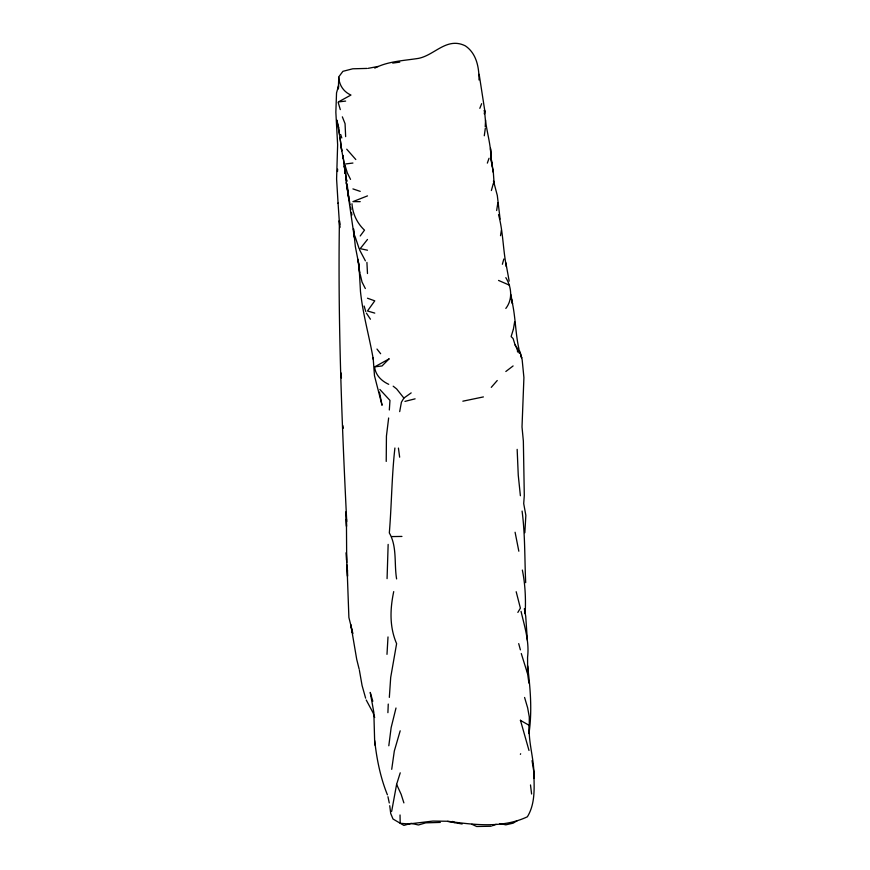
<?xml version="1.0" encoding="UTF-8"?>
<svg xmlns="http://www.w3.org/2000/svg" width="870" height="870" viewBox="0 0 870 870"><rect width="100%" height="100%" fill="white"/><g stroke="black" fill="none" stroke-linecap="round" stroke-linejoin="round"><path stroke-width="1.3" d="M346.978 565.032L348.892 617.504L352.926 633.567M386.226 461.426L386.432 436.087L388.651 417.991M479.022 79.964C479.098 67.414 476.532 53.407 465.309 45.849C446.778 36.66 434.793 55.191 418.448 58.388C403.952 60.661 387.998 61.237 374.774 68.11M367.01 68.425L352.752 68.795L342.91 71.329L338.767 76.875L338.365 88.925L338.582 85.641L336.538 92.862L335.853 112.186L337.636 144.79L336.592 179.013L338.082 203.373M387.9 712.682L388.259 704.069M525.687 582.682C524.588 558.888 525.197 534.735 522.087 511.06M337.527 171.499L337.636 169.161M387.074 578.637L388.15 544.392M386.987 654.349L388.009 636.949M485.232 126.824L485.558 120.049M389.325 409.987L389.967 400.417L379.853 389.445M388.814 745.775L391.141 727.625L396.002 708.006M484.383 114.09L484.721 110.305L479.163 74.32M394.904 448.006C391.717 476.271 391.652 504.665 389.325 532.918C397.285 546.817 394.023 563.706 396.611 578.931M484.514 113.85L484.721 110.305L483.981 110.827L484.797 111.197C484.96 126.683 490.658 141.342 490.908 156.763L490.528 148.139M524.838 532.734L525.85 515.334L523.707 503.589L524.295 495.519L523.359 441.101L522.011 426.942L523.914 377.602L522.163 359.778L520.39 353.242L515.116 344.977L513.104 338.55L511.125 336.581L513.322 329.447M391.717 769.33L394.317 751.006L400.189 730.811M497.847 202.808L496.661 210.529M393.719 591.611C390.01 609.141 389.401 626.9 396.611 643.669L390.695 677.436L389.336 697.381M484.285 135.774L485.319 128.314M500.511 235.705L501.414 230.093M513.409 329.143L514.638 321.802M391.652 811.395L396.611 784.37L400.233 772.821M399.689 411.619L401.407 402.212L403.887 398.068L411.173 392.892M491.376 190.541L493.355 183.396M502.36 264.273L503.85 258.999M487.341 163.114L489.027 158.264M479.827 108.337L481.665 103.66M520.39 754.344L520.641 753.746M528.993 750.451L520.434 720.229M505.829 308.437C512.93 299.302 511.56 286.959 505.829 277.65M517.857 612.426L520.39 608.152L516.182 591.72M360.202 235.987L364.497 230.158C357.157 223.285 352.633 213.802 351.991 203.754M367.488 239.457L360.202 248.668L367.488 250.212M491.267 387.357L497.238 380.516M505.829 371.501L513.104 365.944M517.269 820.671L513.104 823.183L505.829 824.825L499.761 823.575M492.474 825.76L496.117 824.292M367.488 195.891L352.926 201.633L360.213 201.655M404.941 401.396L415.099 398.841M462.84 401.19L483.405 396.916M368.097 68.349L378.156 66.446M392.685 63.086L399.787 62.129M345.64 163.951L352.926 163.038M345.64 101.083L338.365 101.931L350.969 95.047C343.726 91.948 339.169 85.173 338.778 77.343M440.296 822.422L425.734 822.846L418.448 824.977L411.173 823.346L403.887 825.402L393.012 819.018L390.728 813.548L389.738 805.718M491.267 826.25L476.706 826.5L471.844 824.26M391.554 536.583L401.94 536.431M447.582 821.41L462.144 823.988M374.774 313.113L367.488 310.981L374.763 300.846L367.488 298.214M352.926 188.91L360.213 191.367M498.543 280.423L509.548 285.229M452.433 821.421L454.858 822.629M520.39 720.338L529.33 725.428L529.254 733.791L529.286 716.989L527.666 707.919L524.588 697.457M388.716 384.322C381.658 381.093 375.612 375.274 374.622 367.238M393.175 386.193L396.611 388.901L403.887 398.068M355.797 159.514L346.728 149.194M376.982 349.055L380.647 353.731M366.411 313.124L370.435 319.214M365.378 260.848L359.571 249.82M365.324 288.535L362.029 282.032L360.332 274.746M350.523 179.372L347.293 172.836L345.14 165.67M515.116 344.977L519.346 353.231M520.554 355.591L521.761 357.951L519.564 350.817M387.411 794.821C380.451 777.671 376.71 759.053 374.709 740.707M366.205 699.98L373.099 712.824L374.698 717.5M396.611 784.37L401.146 794.343L403.887 802.89M359.223 248.885L354.797 235.759M342.345 116.841L345.064 123.681L345.651 136.633M340.735 134.578L341.812 137.949M498.543 214.683C503.154 231.572 502.958 249.396 506.405 266.601L506.318 265.981M364.138 306.033L365.748 311.503M338.191 102.432L340.3 109.609M372.817 701.274L370.228 692.411L373.839 712.389L374.763 745.003M521.282 653.522L527.644 674.011L528.916 683.146M518.705 643.626L520.39 649.868M359.179 669.226L356.722 659.395L350.827 624.79L352.111 632.457M365.628 698.175L362.083 685.549L359.397 670.291M521.043 611.338C524.512 626.367 529.504 641.647 527.568 657.263L527.644 674.011L527.546 665.68C530.287 687.691 532.222 709.996 529.188 731.996C529.656 747.656 534.724 762.707 533.843 778.476L533.778 771.385L532.048 760.619M519.096 349.599C515.029 332.286 515.736 314.168 510.875 296.985L512.539 303.771L510.864 294.397M518.835 551.221L515.094 532.244M387.955 796.724L389.271 802.966M350.577 207.169L351.045 209.507M509.178 281.14L505.829 262.729M379.429 392.12L382.05 405.279L374.481 375.731L373.143 357.809M522.348 570.057C525.295 584.422 525.871 599.125 525.186 613.731L524.425 608.641L525.719 616.297L527.361 640.222M492.148 165.898L490.984 157.133L493.355 172.586L494.138 183.853L493.486 180.906L497.314 195.522L500.098 219.131M373.328 359.582C369.445 336.799 362.921 314.679 360.484 291.646L359.103 266.905L359.745 273.539L357.842 259.216L359.288 266.796L355.351 246.645L353.481 228.756L354.351 237.662M493.355 172.586L491.256 161.015L490.549 148.977M340.996 145.888L343.128 158.427M350.11 204.841L346.347 182.602L354.144 236.14M346.238 178.317L346.641 180.655M342.834 425.582L343.291 428.247M351.491 212.443L351.904 214.999M346.184 178.187L346.717 181.58L342.878 155.371L343.998 163.223M398.416 448.061L399.656 457.185M344.183 164.539L345.368 173.946L344.292 166.159L345.444 173.674L345.009 165.017L346.195 181.874L348.609 197.294L347.184 184.299M530.493 784.947L531.603 793.995M346.728 521.511C341.79 421.374 337.832 320.997 339.42 220.632L339.778 224.449M345.64 511.995L346.499 526.404L346.423 518.933L346.706 562.553M341.018 372.893L341.431 377.939M517.302 348.555L517.563 351.969M338.06 203.036L339.746 227.635L339.42 220.632M366.912 262.392L367.488 273.528M533.778 771.385C534.18 786.589 535.67 803.227 527.383 816.778C502.653 828.523 474.041 824.782 447.767 821.258L432.89 821.073L408.791 823.977L400.189 823.292L400.037 814.972M517.161 449.366L518.259 475.216L520.39 495.737M346.445 560.062L346.325 552.515L347.521 576.255L347.511 570.013M389.031 358.918L382.05 365.955L374.763 366.825L389.031 358.918M338.647 127.379L336.82 120.027L339.615 135.231L338.647 127.379M341.736 150.814L339.898 136.84L341.736 150.814"/></g></svg>
